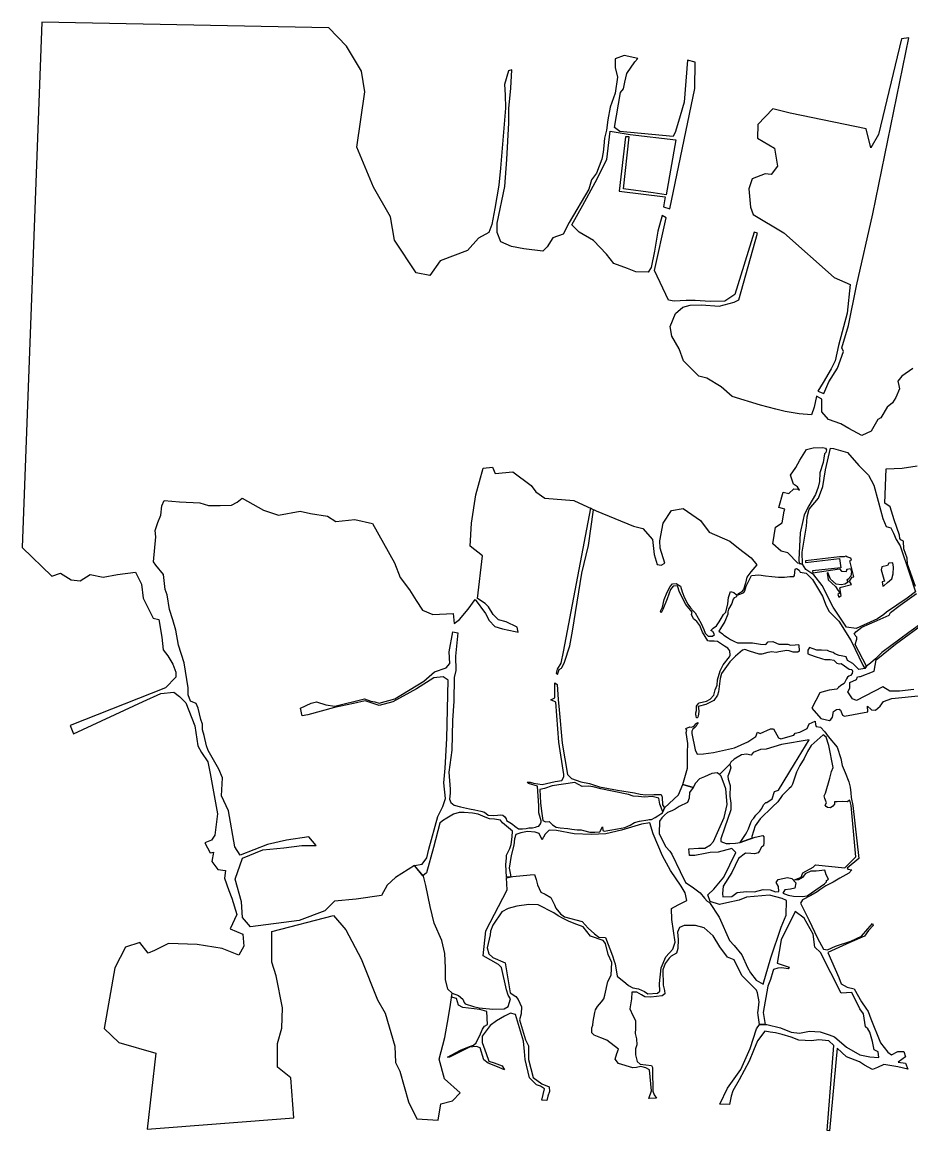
# Model space of a CAD drawing. Header units: metres. Extents: x -6176 to 1941, y -1143 to 4095.
# Drawn here: x -6176 to -2238, y -1094 to 3812 of the extents above; entities that cross this region are included whole.
import ezdxf

# ---------------------------------------------------------------- set-up
doc = ezdxf.new("R2010")
doc.units = ezdxf.units.M
doc.header["$MEASUREMENT"] = 0
doc.layers.add('水网', color=141, linetype='Continuous')

msp = doc.modelspace()

# ---------------------------------------------------------------- linework, layer by layer
at = {"layer": '水网'}
for points in [[(-2233.2, 2279.1), (-2282.3, 2246.4), (-2300, 2223.2), (-2295.9, 2204.2), (-2293.2, 2189.2), (-2308.2, 2151.1), (-2323.2, 2127.9), (-2347.7, 2108.8), (-2375, 2061.2), (-2388.6, 2054.4), (-2417.5, 2002.7), (-2459.8, 1983.6), (-2517.2, 2013.6), (-2552.7, 2034.1), (-2607.4, 2053.2), (-2636.1, 2087.3), (-2636.1, 2143.3), (-2659.3, 2156.9), (-2670.2, 2107.8), (-2682.5, 2075), (-2737.1, 2079.1), (-2798.6, 2088.7), (-2839.6, 2099.6), (-2908, 2117.5), (-3033.9, 2155.8), (-3081.7, 2198.2), (-3144.7, 2236.4), (-3180.2, 2246), (-3248.6, 2313), (-3267.8, 2366.3), (-3300.6, 2422.3), (-3307.7, 2465.8), (-3284.4, 2523.3), (-3251.5, 2550.7), (-3218.6, 2560.3), (-3169.2, 2561.7), (-3091, 2554.9), (-3023.8, 2572.7), (-3003.3, 2583.6), (-2921, 2878.2), (-2936.1, 2882.3), (-3021.1, 2606.9), (-3066.3, 2578.1), (-3130.8, 2575.4), (-3196.6, 2580.9), (-3236.4, 2580.9), (-3289.9, 2578.1), (-3314.6, 2582.3), (-3377.6, 2713.8), (-3325.8, 2945.9), (-3343.7, 2956.9), (-3362.9, 2886.8), (-3376.7, 2798.9), (-3391.8, 2726.1), (-3405.6, 2705.5), (-3459.2, 2706.9), (-3496.3, 2722), (-3556.8, 2744), (-3589.8, 2785.2), (-3647.5, 2845.6), (-3710.8, 2882.7), (-3742.4, 2915.7), (-3694.3, 3002.2), (-3639.3, 3102.5), (-3588.1, 3204.7), (-3573, 3329.9), (-3484.9, 3314.8), (-3282.5, 3291.4), (-3325.2, 3047.9), (-3383, 3057.6), (-3513.8, 3074.1), (-3489, 3305.1), (-3505.5, 3305.1), (-3533, 3064.4), (-3329.3, 3039.7), (-3337.6, 2995.7), (-3308.7, 2986), (-3198.5, 3518.3), (-3197.2, 3635.3), (-3231.6, 3643.5), (-3245.3, 3457.8), (-3263.2, 3397.3), (-3283.9, 3328.5), (-3294.9, 3306.5), (-3530.3, 3328.5), (-3553.7, 3346.4), (-3527.5, 3501.8), (-3513.8, 3517), (-3508.3, 3547.2), (-3500, 3585.7), (-3464.2, 3636.6), (-3450.5, 3651.8), (-3511, 3664.1), (-3550.9, 3650.4), (-3550.9, 3611.9), (-3541.3, 3569.2), (-3550.9, 3497.7), (-3573, 3435.8), (-3584, 3380.8), (-3589.5, 3334), (-3597.7, 3298.3), (-3600.5, 3265.3), (-3604.6, 3237.7), (-3609.9, 3206), (-3633.2, 3144.8), (-3655.7, 3114.6), (-3667.8, 3073.3), (-3754, 2925.8), (-3781.5, 2874), (-3827, 2857.4), (-3851.8, 2817.5), (-3871.2, 2799.5), (-3955.3, 2809.2), (-4009.2, 2820.2), (-4057.5, 2840.9), (-4072.6, 2880.9), (-4072.6, 2922.3), (-4039.6, 3085.7), (-4030.8, 3204.8), (-4021.6, 3366.1), (-4021.6, 3430), (-4013, 3520.8), (-4008.7, 3601.2), (-4023.4, 3597.7), (-4040.7, 3536.3), (-4038.1, 3491.4), (-4036.3, 3431.8), (-4058.8, 3166.6), (-4065.4, 3091.4), (-4083.1, 2987.5), (-4096.4, 2916.7), (-4109.7, 2881.3), (-4156.2, 2857), (-4205.1, 2801.9), (-4325.7, 2755.8), (-4371.8, 2691.9), (-4432.2, 2702.6), (-4528, 2847.9), (-4545.7, 2950.8), (-4620.2, 3081.9), (-4694.7, 3259.2), (-4659.3, 3503.9), (-4673.5, 3596), (-4740.9, 3706), (-4818.9, 3787.5), (-6089.2, 3812.3), (-6175.7, 1487.1), (-6043.8, 1360.5), (-6006, 1373.9), (-5959.2, 1344.9), (-5919.1, 1340.5), (-5874.6, 1367.2), (-5816.7, 1356.1), (-5754.3, 1367.2), (-5674.2, 1378.3), (-5647.5, 1324.9), (-5640.8, 1262.6), (-5596, 1174.8), (-5571.5, 1168.1), (-5558.1, 1090.1), (-5551.4, 1034.3), (-5531.3, 1007.5), (-5509, 971.8), (-5495.6, 936.2), (-5495.6, 913.8), (-5541.3, 865.9), (-5962.6, 700.2), (-5949.2, 662.1), (-5639.9, 805.4), (-5562.6, 841.4), (-5504.6, 846.7), (-5480, 828.3), (-5451, 799.3), (-5411.3, 698.5), (-5398.7, 610), (-5381.8, 580.4), (-5353.7, 538.3), (-5343.8, 487.7), (-5311, 308.7), (-5323.7, 214.3), (-5337.8, 191.8), (-5367.4, 180.5), (-5343.5, 136.8), (-5329.4, 139.6), (-5336.4, 97.4), (-5309.6, 62.2), (-5275.8, 57.9), (-5280, 24.1), (-5260.3, -30.8), (-5248.3, -64.1), (-5225.7, -136.3), (-5255.1, -199.5), (-5198.6, -224.3), (-5194.1, -276.2), (-5216.7, -316.8), (-5291.2, -287.4), (-5401.9, -269.4), (-5528.3, -264.9), (-5589.3, -296.5), (-5618.6, -307.7), (-5654.7, -260.4), (-5718, -280.7), (-5765.4, -373.2), (-5812.8, -641.6), (-5747.3, -702.6), (-5584.7, -749.9), (-5622.7, -1086.9), (-4972.7, -1036.4), (-4987.1, -859.6), (-5044.9, -812.6), (-5044.9, -708), (-5026.9, -639.4), (-5023.2, -549.2), (-5052.1, -408.5), (-5070.2, -347.1), (-5071.1, -211.7), (-4797.6, -141.7), (-4743.3, -204.9), (-4675.5, -333.7), (-4603.1, -514.4), (-4569.2, -573.1), (-4526.3, -720), (-4524, -792.3), (-4503.7, -830.7), (-4465.2, -966.2), (-4429.1, -1040.7), (-4334.1, -1047.5), (-4322.8, -975.2), (-4270.8, -961.7), (-4236.9, -925.5), (-4307, -864.5), (-4329.6, -776.4), (-4304.7, -681.6), (-4288.9, -589), (-4279.9, -534.7), (-4273.1, -485), (-4291.2, -467), (-4302.5, -424.1), (-4302.5, -372.1), (-4304.7, -308.8), (-4318.3, -252.4), (-4352.2, -175.6), (-4370.3, -101), (-4388.4, -8.4), (-4399.7, 32.2), (-4439.6, 80.7), (-4523.5, 26.4), (-4559.7, -7.6), (-4584.6, -52.9), (-4698, -68.7), (-4793.2, -77.8), (-4836.2, -120.8), (-4949.5, -163.8), (-5164.9, -191), (-5201.1, -150.2), (-5205.6, -80), (-5232.8, 19.6), (-5201.1, 112.4), (-5110.5, 148.7), (-5017.5, 157.7), (-4938.2, 169.1), (-4874.7, 169.1), (-4906.5, 207.6), (-5006.2, 191.7), (-5090.1, 173.6), (-5210.2, 126), (-5235.1, 162.3), (-5263, 322), (-5294.2, 388.6), (-5288.6, 468), (-5304.9, 506.9), (-5352, 588.6), (-5360, 609), (-5370.7, 655.1), (-5377.8, 680), (-5376.9, 705.7), (-5384.9, 726.4), (-5396.4, 776.1), (-5405.3, 796.5), (-5430.2, 807.1), (-5440.8, 834.7), (-5440.8, 866.6), (-5459.2, 976.4), (-5483.3, 1054.5), (-5496.1, 1121.2), (-5508.9, 1168), (-5523.1, 1213.5), (-5534.5, 1277.3), (-5543, 1301.5), (-5550.1, 1368.2), (-5584.2, 1409.3), (-5594.1, 1423.5), (-5584.8, 1535.2), (-5586.6, 1562.7), (-5575.9, 1597.4), (-5561.7, 1631.2), (-5558.1, 1672.2), (-5546.5, 1695.3), (-5479.1, 1690.1), (-5389.8, 1684.7), (-5351.5, 1674), (-5299.7, 1673.1), (-5249.7, 1674.9), (-5224.7, 1687.4), (-5201.5, 1706.1), (-5107, 1652.2), (-5041.3, 1630.8), (-4945.5, 1648), (-4899.7, 1638), (-4824, 1626.5), (-4786.8, 1602.2), (-4703.9, 1610.8), (-4625.3, 1593.7), (-4527.5, 1419.7), (-4503.1, 1355.2), (-4461.5, 1300.7), (-4431.4, 1253.4), (-4404.1, 1210.4), (-4358.2, 1190.3), (-4267.8, 1196), (-4263.5, 1151.6), (-4240.1, 1169.1), (-4201.3, 1215.1), (-4171.1, 1256.8), (-4125, 1194.9), (-4109.2, 1164.8), (-4083.3, 1137.5), (-4050.2, 1127.4), (-3994.1, 1115.9), (-3979.7, 1113), (-3985.5, 1134.6), (-4033, 1159), (-4067.5, 1167.6), (-4090.5, 1190.6), (-4112.1, 1225.1), (-4126.5, 1239.5), (-4161, 1261.1), (-4137.9, 1450.3), (-4192.7, 1493.5), (-4186.9, 1594.4), (-4167.4, 1720.3), (-4135.1, 1837.8), (-4093.6, 1842.4), (-4082, 1814.8), (-4003.6, 1821.7), (-3922.9, 1761.7), (-3902.1, 1734.1), (-3862.9, 1706.4), (-3733.7, 1694.9), (-3635.8, 1649.1), (-3469.8, 1581.3), (-3429.3, 1571.2), (-3385.9, 1523.2), (-3378.7, 1456.6), (-3365.6, 1411.8), (-3346.8, 1408.9), (-3330.9, 1417.6), (-3352.6, 1484.1), (-3354, 1517.4), (-3338.1, 1595.5), (-3301.9, 1651.9), (-3249.8, 1660.6), (-3173.1, 1607.1), (-3135.5, 1555), (-3044.2, 1515.9), (-3005.2, 1484.1), (-2948.7, 1442.2), (-2924.1, 1410.3), (-2950.5, 1379.6), (-2968.1, 1356.4), (-2973.8, 1329.2), (-2983.4, 1301.4), (-2993.1, 1289.5), (-3006.1, 1282.7), (-3010.6, 1277), (-2988, 1285), (-2981.7, 1288.9), (-2976.6, 1295.7), (-2970.9, 1315.6), (-2947.1, 1363.2), (-2915.3, 1367.1), (-2885.3, 1362), (-2858, 1359.2), (-2828.5, 1356.4), (-2801.9, 1356.4), (-2778.1, 1359.8), (-2760.5, 1359.8), (-2757.1, 1363.7), (-2753.7, 1391.5), (-2747.9, 1394.9), (-2737, 1387.5), (-2732.4, 1377.7), (-2705.3, 1373.1), (-2694.3, 1362.7), (-2683.9, 1351.2), (-2677, 1346), (-2633.5, 1271.9), (-2616.9, 1229.5), (-2604, 1204.6), (-2560.9, 1161.1), (-2506.8, 1074.7), (-2455.2, 966.8), (-2445.9, 951.8), (-2438.4, 962.2), (-2488.9, 1058.5), (-2481.9, 1082.2), (-2481.3, 1090.3), (-2493.5, 1104.3), (-2485.4, 1113.5), (-2459.5, 1134.9), (-2390.8, 1164.3), (-2338.9, 1187.9), (-2332, 1199.9), (-2289, 1232.5), (-2217.3, 1283.2)], [(-2654.1, 2180), (-2627.2, 2169.5), (-2605.5, 2220), (-2566.6, 2280.6), (-2540.3, 2355.4), (-2548.4, 2371.6), (-2518.1, 2469.5), (-2482.4, 2645.2), (-2411.2, 2964.4), (-2251.8, 3742.4), (-2284.1, 3738.6), (-2386.2, 3315), (-2419.8, 3256.9), (-2440.5, 3339.6), (-2776.5, 3409.3), (-2852.7, 3428.7), (-2919.9, 3358.9), (-2921.2, 3299.5), (-2846.4, 3255.2), (-2832.1, 3175.2), (-2860.6, 3137.7), (-2886.4, 3141.6), (-2944.6, 3118.4), (-2958.8, 3074.5), (-2952.3, 2993.1), (-2940.7, 2960.8), (-2805, 2880), (-2581.8, 2681.7), (-2511.5, 2650.7), (-2523.9, 2524.7), (-2562.1, 2380.7), (-2577.5, 2313.6), (-2594.5, 2278), (-2630.1, 2217.8), (-2654.1, 2180)], [(-2221, 1290.7), (-2258.5, 1262.7), (-2349.7, 1201.2), (-2361.5, 1191.2), (-2389.3, 1171.4), (-2484.3, 1129.1), (-2527.1, 1135.2), (-2586.4, 1223.5), (-2634.1, 1319.4), (-2671.8, 1366.2), (-2707.5, 1390.2), (-2722.4, 1413.8), (-2742.5, 1418.2), (-2787.3, 1464.1), (-2816.8, 1471.5), (-2852.5, 1504.2), (-2841.2, 1577.4), (-2812.5, 1595.9), (-2803.7, 1648.5), (-2800.4, 1657.6), (-2826.7, 1664.5), (-2807.7, 1732.9), (-2783, 1726.7), (-2759.7, 1747.5), (-2741.1, 1744.9), (-2735.6, 1741.4), (-2743.3, 1756), (-2761.5, 1767.2), (-2769.1, 1789.1), (-2774.6, 1807.6), (-2751.6, 1841.2), (-2734.1, 1874), (-2704.7, 1920.9), (-2674.8, 1928.6), (-2631.8, 1930.4), (-2620.5, 1927.5), (-2615.1, 1920.2), (-2618.6, 1908.4), (-2625.2, 1901.4), (-2630.7, 1863.1), (-2645.7, 1818.2), (-2646.2, 1779.7), (-2652.7, 1754), (-2663.8, 1722.5), (-2694.3, 1672.1), (-2714, 1632), (-2718.4, 1611.1), (-2731.5, 1552.9), (-2737.4, 1433.1), (-2736.8, 1417), (-2722.4, 1413.8), (-2723.9, 1466.6), (-2712.9, 1528.5), (-2703.5, 1581.9), (-2701.7, 1622.4), (-2692.3, 1656.5), (-2651.7, 1705.2), (-2632.5, 1757.4), (-2619.6, 1831.1), (-2598.6, 1926.5), (-2584.6, 1925), (-2522, 1907.3), (-2471.9, 1850.3), (-2430, 1807.5), (-2406.7, 1763.7), (-2386.4, 1692), (-2365.7, 1615.6), (-2351.1, 1580.8), (-2331.4, 1575), (-2319.8, 1551.4), (-2306.6, 1523.2), (-2289.2, 1494.3), (-2246.2, 1368.2), (-2221, 1290.7)], [(-2222.3, 1314.7), (-2256.5, 1413.9), (-2258.6, 1439.7), (-2273, 1481.8), (-2274.5, 1515.1), (-2287.3, 1521.8), (-2291.6, 1526.7), (-2291.9, 1541.3), (-2315.9, 1610.5), (-2333.8, 1666.7), (-2357.3, 1683.1), (-2351, 1836.1), (-2281.2, 1838.1), (-2214.7, 1849.4)], [(-3660.9, 1660.9), (-3781.8, 1025.1), (-3791.3, 975.1), (-3807.2, 949.3), (-3812.7, 930.7), (-3805.9, 925), (-3799.6, 947.1), (-3789.2, 953.1), (-3786.8, 956.1), (-3778.3, 973.2), (-3775.8, 979.8), (-3752.4, 1052.2), (-3740.5, 1117.1), (-3698, 1373.1), (-3669, 1496.9), (-3647.4, 1654.5), (-3660.9, 1660.9)], [(-2709.3, 1427.7), (-2709.3, 1421.3), (-2557.4, 1439.3), (-2552.9, 1397.5), (-2677.4, 1384.8), (-2676.4, 1375), (-2557.9, 1392.8), (-2548.6, 1382.9), (-2529, 1381), (-2524.9, 1387.7), (-2525.2, 1390.8), (-2510.1, 1395.1), (-2504.9, 1381.1), (-2508.6, 1360.9), (-2519.5, 1347.1), (-2525.1, 1342.2), (-2520.2, 1333.8), (-2535, 1325.7), (-2551.2, 1322), (-2572.6, 1325.7), (-2597.7, 1347.8), (-2609.3, 1376.1), (-2612.5, 1374.4), (-2608.3, 1344.9), (-2575.3, 1314.1), (-2565.7, 1299.1), (-2562.3, 1297.1), (-2558.1, 1285.6), (-2565.7, 1279.2), (-2560.5, 1267.9), (-2550.2, 1275), (-2556.1, 1308.9), (-2551.2, 1311.6), (-2504.4, 1324.4), (-2513.3, 1337.7), (-2502.5, 1356.7), (-2494.6, 1358.1), (-2511.8, 1429), (-2504.9, 1431.3), (-2508.4, 1440.1), (-2526.1, 1446), (-2530.8, 1448.7), (-2537.9, 1446.5), (-2546.5, 1446.5), (-2558.6, 1446.3), (-2709.3, 1427.7)], [(-2339.6, 1418.3), (-2346.1, 1408.4), (-2370.2, 1401.4), (-2373.9, 1388.3), (-2361.2, 1346.7), (-2358.9, 1338.9), (-2369.6, 1335.7), (-2365.9, 1317), (-2361.2, 1317.3), (-2346.1, 1332.9), (-2326.1, 1349.2), (-2321.1, 1371.2), (-2319.4, 1400), (-2322.6, 1419.3), (-2339.6, 1418.3)], [(-2738.5, 1056.8), (-2736.7, 1029.1), (-2742.2, 1024.4), (-2763.2, 1023.6), (-2780.4, 1029.9), (-2790.6, 1032.3), (-2826.4, 1025.9), (-2839.1, 1023.1), (-2858.3, 1025.5), (-2875, 1023.1), (-2901.3, 1015.1), (-2913.7, 1015.1), (-2956, 1028.3), (-2977.1, 1036.2), (-2987.5, 1033), (-3017.9, 1006.5), (-3042.8, 981.6), (-3081.1, 929.3), (-3085.6, 907.6), (-3093.6, 849), (-3097.9, 833.5), (-3114.6, 809.7), (-3149.9, 792.9), (-3183.6, 783.4), (-3182, 776.9), (-3181.1, 762.7), (-3182.6, 750.5), (-3183.7, 743.1), (-3185.5, 736.1), (-3187.4, 733.2), (-3190.4, 733.8), (-3192.6, 743.1), (-3194.6, 746.2), (-3194.3, 755.5), (-3191.5, 765.6), (-3191.3, 773.7), (-3191, 784.9), (-3184.1, 796.2), (-3179, 799.4), (-3146.5, 806.8), (-3130.4, 815.6), (-3113.7, 833.2), (-3107.7, 857.4), (-3100, 877.9), (-3097.6, 901.3), (-3086.4, 942.2), (-3073.2, 967.7), (-3044.7, 1003.7), (-3041.4, 1011.6), (-3043.6, 1030), (-3052.9, 1041.6), (-3066.8, 1051.2), (-3097.9, 1071.9), (-3113.3, 1073.2), (-3133.6, 1072.7), (-3141.4, 1074.7), (-3164, 1112.4), (-3176.5, 1142.3), (-3189.1, 1160.1), (-3204.9, 1171.4), (-3213, 1190.8), (-3210.9, 1200.9), (-3238.9, 1234.6), (-3266.4, 1290), (-3274.9, 1317.5), (-3294.3, 1315.9), (-3306.5, 1301.4), (-3321.5, 1260.5), (-3339.7, 1212.4), (-3347.8, 1198.2), (-3350.2, 1205.5), (-3342.1, 1223.7), (-3334.4, 1257.3), (-3321.5, 1289.6), (-3308.1, 1314.7), (-3298, 1326), (-3281, 1328), (-3262, 1316.3), (-3254.7, 1291.2), (-3244.6, 1264.1), (-3230, 1237), (-3217.8, 1220.1), (-3204.5, 1206.3), (-3196.8, 1198.2), (-3170.9, 1151.5), (-3158.3, 1123.9), (-3153, 1108.1), (-3139.2, 1094.8), (-3120.6, 1095.6), (-3111.3, 1102.9), (-3118.6, 1115), (-3127.5, 1120.3), (-3117.8, 1130), (-3102.8, 1140.5), (-3090.6, 1158.8), (-3082.1, 1173.7), (-3071.6, 1190.8), (-3061.4, 1201.7), (-3052.9, 1238.6), (-3049.7, 1265.7), (-3040.7, 1292), (-3025.7, 1287.6), (-3015.6, 1278.7), (-3013.2, 1279), (-3013.8, 1270.1), (-3017.3, 1267.4), (-3024.6, 1265.2), (-3028.3, 1259), (-3031.1, 1250.3), (-3034.8, 1240.1), (-3048.8, 1214.7), (-3052.5, 1203.4), (-3052.9, 1192.4), (-3065.5, 1160.5), (-3084.6, 1129.3), (-3092.3, 1116.7), (-3076.4, 1104.9), (-3069.9, 1100), (-3053.7, 1089.1), (-3040.3, 1080.2), (-3022.4, 1070.8), (-3009.8, 1065.9), (-2988.7, 1065.5), (-2981.4, 1065.5), (-2942.7, 1064.9), (-2908.2, 1060.1), (-2883.7, 1058), (-2873.2, 1070.6), (-2852.8, 1071), (-2837, 1064.1), (-2826.8, 1060.1), (-2803.2, 1059.7), (-2787.3, 1059.2), (-2774.7, 1055.2), (-2753.6, 1057.2), (-2738.6, 1058.2)], [(-2182.8, 1159.3), (-2251.8, 1110.8), (-2370.9, 1023.1), (-2398.9, 994.7), (-2420.2, 975.7), (-2438.4, 962.2), (-2445.9, 951.8), (-2472.9, 947.9), (-2499.4, 974.1), (-2522.2, 987.9), (-2528.2, 1003.9), (-2550.6, 1007.3), (-2560.3, 1008.8), (-2578.2, 1017), (-2586.8, 1022.6), (-2602.9, 1027), (-2611.8, 1031.9), (-2637.2, 1033), (-2658.5, 1033.6), (-2691.1, 1045.3)], [(-2228.7, 858.3), (-2293.1, 852), (-2335.3, 851.5), (-2365.6, 871.2), (-2483.3, 810.7), (-2501.1, 817), (-2520.8, 849.1), (-2512.6, 865.5), (-2511.7, 890.4), (-2482.8, 903.9), (-2479, 915.4), (-2468.9, 916.8), (-2465.5, 916.3), (-2405, 939.4), (-2395.8, 990.5), (-2310.6, 1059.2), (-2172.6, 1160.6)], [(-3237.7, 687), (-3220.6, 693.7), (-3213.4, 691.9), (-3206.3, 695), (-3197.8, 700.9), (-3193.5, 707.2), (-3190.4, 710.6), (-3183, 712.9), (-3186.3, 708.3), (-3192.7, 696.2), (-3198.6, 690.1), (-3207, 683.5), (-3211.4, 674.5), (-3211.9, 664.5), (-3196.8, 592.3), (-3187.4, 572.2), (-3160.7, 574.3), (-3115.6, 580), (-3023.4, 600.5), (-2963.1, 627.5), (-2928.6, 651.3), (-2921.2, 670.1), (-2909.7, 664), (-2863.8, 684.4), (-2849.9, 685.3), (-2828.2, 644.7), (-2817.5, 641), (-2760.9, 657), (-2754, 666), (-2733.5, 669.7), (-2701.7, 686.2), (-2692.3, 706.3), (-2666.4, 719), (-2663.9, 704.7), (-2661.9, 695.6), (-2642.6, 692.8), (-2622.4, 671), (-2608.4, 651.7), (-2568.3, 603.7), (-2552.4, 553.6), (-2546.5, 522), (-2533.3, 491.7), (-2517.5, 450.3), (-2510.9, 427.2), (-2508.3, 401.5), (-2506.3, 381.1), (-2498.8, 344.9), (-2472.4, 111), (-2524.5, 68.8), (-2521.8, 63.9), (-2503.2, 60.8), (-2516.9, 45.5), (-2556.8, 23.8), (-2585.5, 5.7), (-2618.6, -9.7), (-2644.7, -27.9), (-2656.7, -35.8), (-2684.9, -52.7), (-2722.1, -71.4), (-2731.3, -87.1), (-2694.3, -160.5), (-2656.1, -241.5), (-2628.3, -290.9), (-2610.8, -293.4), (-2575.1, -277.2), (-2507.3, -254.4), (-2460.8, -232.4), (-2432.1, -200), (-2412.6, -175.9), (-2408.4, -185.9), (-2429.2, -207), (-2447.9, -232.4), (-2511.9, -261), (-2610.4, -304.6), (-2561.3, -415.6), (-2551.3, -443.1), (-2523.8, -458.1), (-2493, -465.6), (-2461.1, -523.3), (-2441.9, -551.2), (-2431.5, -566.7), (-2418.9, -598.8), (-2376, -705.3), (-2344.6, -745.4), (-2327.3, -757.4), (-2299.2, -742.7), (-2273.8, -742.7), (-2265.8, -766.8), (-2297.9, -790.1), (-2266.5, -794.1), (-2255.8, -821.5), (-2299.2, -810.8), (-2361.4, -800.8), (-2390.1, -813.5), (-2411.5, -822.2), (-2446.9, -803.5), (-2469.6, -788.8), (-2527, -766.1), (-2569.1, -728.7), (-2602.8, -1094.2), (-2612.6, -1092.9), (-2582.8, -716.8), (-2605.4, -695.4), (-2649.4, -691.1), (-2681.6, -695.4), (-2737.5, -693.2), (-2771.9, -679.3), (-2811.6, -667.5), (-2841.7, -660), (-2865.3, -657.8), (-2888.9, -652.5), (-2920.9, -696.4), (-2939.2, -738.4), (-2958.5, -785.7), (-3001.6, -868.6), (-3029.6, -917), (-3037.1, -940.7), (-3044.7, -978.3), (-3087.8, -976.2), (-3054.4, -905.1), (-2995.2, -822.3), (-2953.2, -729.8), (-2926.2, -642.6), (-2912.2, -623.3), (-2879.9, -624.3), (-2818.6, -638.3), (-2772.3, -657.7), (-2734.6, -662), (-2690.4, -653.4), (-2644.1, -655.5), (-2603.2, -669.5), (-2580.6, -678.1), (-2526.7, -724), (-2468.8, -757.3), (-2424.5, -766.2), (-2384.7, -769.6), (-2386.4, -744.7), (-2396.1, -740.5), (-2405.4, -735.4), (-2412.6, -699.5), (-2424.5, -657.3), (-2433.3, -642.9), (-2443.5, -633.7), (-2451.6, -576.6), (-2467.8, -553.6), (-2502.9, -481.4), (-2550.2, -485.4), (-2642.7, -305.5), (-2667.8, -281.1), (-2674.6, -223.5), (-2713.9, -153.7), (-2754, -123.2), (-2815.7, -248.5), (-2834.7, -352.9), (-2780.6, -370.1), (-2786, -377.6), (-2813.2, -372.9), (-2831.6, -374.2), (-2849.9, -379.7), (-2852.7, -388.5), (-2863.5, -424.5), (-2875.1, -454.4), (-2895.5, -570.6), (-2887.3, -624.1), (-2912.2, -623.3), (-2917.8, -582.2), (-2920.2, -569.8), (-2917.5, -563.8), (-2914.1, -522.9), (-2921.3, -484.1), (-2926, -472.2), (-2989.9, -406.6), (-3024.8, -336.7), (-3053.2, -325.8), (-3088.2, -280), (-3117.6, -230.9), (-3156.9, -196), (-3195.1, -186.2), (-3245.4, -186.2), (-3266.1, -193.8), (-3274.8, -214.6), (-3272.7, -247.3), (-3273.7, -286.6), (-3279.3, -307.5), (-3303.7, -321.2), (-3312.7, -329.7), (-3330, -354), (-3339.4, -382.3), (-3338.2, -449.6), (-3332.2, -472.4), (-3331.7, -488.3), (-3343.3, -496.5), (-3368.3, -499.5), (-3392.8, -502.9), (-3420.3, -501.6), (-3434.5, -492.6), (-3455.6, -480.1), (-3476.6, -480.1), (-3479.3, -509.8), (-3485.9, -554.9), (-3472.7, -583.4), (-3461.7, -606.5), (-3460.6, -640.6), (-3462.8, -663.7), (-3457.3, -686.8), (-3455.1, -713.1), (-3460.6, -731.8), (-3460.6, -758.2), (-3454, -787.9), (-3440.1, -799.2), (-3389.6, -805.7), (-3386.2, -814.3), (-3386.2, -825.9), (-3384.2, -918), (-3378.6, -935.3), (-3368.6, -949.7), (-3401.6, -951.1), (-3389.9, -917), (-3398.6, -824.3), (-3415.1, -816.1), (-3437.1, -809), (-3456.1, -813.4), (-3472.4, -815.5), (-3536.8, -795.6), (-3551.5, -777.3), (-3544.2, -751.7), (-3536.8, -733.1), (-3588.3, -693.2), (-3614.4, -683.2), (-3643.9, -670.6), (-3653.9, -660.2), (-3654.4, -638.5), (-3650, -625.9), (-3648, -610.6), (-3641.7, -570.9), (-3638.2, -559.1), (-3629.9, -544.5), (-3611.8, -523.6), (-3601.3, -510.4), (-3596.4, -493.7), (-3583.9, -433.2), (-3568.6, -405.3), (-3566.4, -349.1), (-3582, -313.4), (-3594.3, -264.4), (-3604.3, -252.1), (-3660, -232.1), (-3692, -190.9), (-3720.6, -180.4), (-3754.8, -167.2), (-3781.1, -155), (-3803.9, -142.7), (-3821.9, -129.1), (-3892.1, -93.3), (-3933.9, -92.4), (-3985.8, -99.5), (-4024.5, -109.6), (-4052.7, -125), (-4092.3, -183.4), (-4102.4, -211.1), (-4104.1, -226.9), (-4117.7, -283.8), (-4109.7, -310.7), (-4093, -327.4), (-4037.4, -351.2), (-4016, -483.6), (-3990.5, -499.9), (-3979.9, -512.6), (-3965, -545.8), (-3966.5, -577), (-3974.2, -603.1), (-3947.3, -691.1), (-3935.3, -718), (-3935.3, -778.8), (-3914.1, -858), (-3875.1, -886.3), (-3842.6, -899.7), (-3841.8, -919.6), (-3849.6, -940.1), (-3853.9, -959.9), (-3875.1, -957.8), (-3863.1, -908.2), (-3880.8, -896.9), (-3899.9, -890.6), (-3929.6, -859.4), (-3948.7, -778.8), (-3953, -743.4), (-3957.2, -697.4), (-3991.9, -580), (-4014.6, -573.6), (-4041.5, -586.4), (-4076.2, -607.6), (-4103.8, -628.1), (-4139.2, -675.5), (-4139.2, -703.1), (-4121.5, -752.6), (-4110.2, -786.6), (-4086.1, -792.9), (-4051.4, -806.4), (-4040.8, -824.8), (-4071.9, -810.6), (-4113, -795.1), (-4132.1, -779.5), (-4149.1, -727.1), (-4164.7, -720.8), (-4195.1, -724.3), (-4231.2, -741.3), (-4285, -768.9), (-4292.8, -768.2), (-4236.2, -737.1), (-4196.5, -720.8), (-4178.1, -714.4), (-4166.1, -704.5), (-4147, -664.2), (-4138.5, -644.4), (-4129.3, -630.9), (-4116.5, -623.2), (-4119.2, -566.7), (-4150.4, -557.4), (-4225.7, -548.9), (-4244.8, -537.6), (-4253.4, -508.5), (-4269, -503.5), (-4275.5, -502.7), (-4273.1, -485), (-4244.6, -495.7), (-4225.9, -512.1), (-4219.3, -526.8), (-4215.3, -531.9), (-4177.4, -544.6), (-4152.6, -549.8), (-4092.9, -556.3), (-4042.1, -554.5), (-4024.3, -543.4), (-4014.5, -510), (-4024.7, -494), (-4032.3, -469.9), (-4053.7, -371.1), (-4067.4, -357.7), (-4135.1, -319.9), (-4123.7, -208.7), (-4028.9, -26.9), (-4032.4, 26.1), (-4004.6, 31.1), (-3927.4, 38.9), (-3907.4, 39.6), (-3900.3, 17.5), (-3894.6, -6), (-3879.6, -37.4), (-3860.3, -47.4), (-3835.3, -61.7), (-3818.9, -93.8), (-3813.9, -108.8), (-3792.5, -133.1), (-3774.6, -147.3), (-3697.5, -168.4), (-3670.3, -197.7), (-3643, -222.8), (-3623, -237.8), (-3594, -238.5), (-3563, -319.7), (-3555.3, -343.5), (-3550.8, -355.7), (-3542.1, -409.2), (-3503.4, -440.7), (-3491.7, -451.1), (-3472.3, -461.5), (-3447.1, -466), (-3421, -477.2), (-3407, -488), (-3363.7, -484.4), (-3352.9, -475.4), (-3354.7, -442.1), (-3347.1, -372.3), (-3327.3, -324.2), (-3295.3, -290), (-3285.7, -259.8), (-3299.7, -159.2), (-3301.7, -110.4), (-3272.1, -94.6), (-3233.1, -75.1), (-3241, -40.4), (-3259.1, -10.8), (-3306.7, 57.9), (-3341.4, 122.7), (-3383, 220.9), (-3398.1, 268.3), (-3433.9, 263.7), (-3523.1, 235.9), (-3592.1, 220.7), (-3656.7, 217.8), (-3732.2, 220), (-3811.3, 234.5), (-3842.5, 235.9), (-3860.7, 219.3), (-3868.7, 205.5), (-3869.4, 204), (-3874.6, 193.3), (-3886.9, 221.9), (-3905.5, 227.8), (-3939.6, 230.5), (-3968.7, 224.2), (-3990.5, 217.3), (-3997.3, 197.4), (-3999.1, 169.7), (-4011.9, 124.1), (-4019.6, 67.8), (-4015.5, 45.5), (-4012.7, 29.6), (-4032.6, 28.3), (-4035.1, 84.6), (-4032.3, 112.3), (-4031.4, 126.4), (-4022.4, 145.9), (-4017.8, 155.9), (-4011.4, 173.2), (-4007.4, 206.3), (-4006, 231.7), (-4050.3, 269.3), (-4059, 280.7), (-4085.4, 285.7), (-4107.3, 287.1), (-4126, 293.5), (-4157.4, 306.7), (-4182, 311.7), (-4218.9, 315.3), (-4242.1, 314.9), (-4266.7, 306.7), (-4295.5, 289.8), (-4315, 277.5), (-4327.8, 268), (-4355.1, 160.3), (-4385.8, 47.9), (-4401.8, 34.8), (-4439.6, 80.7), (-4405.5, 86.6), (-4384.3, 113.6), (-4375.6, 152.3), (-4335.4, 297.6), (-4313.1, 341.9), (-4301.4, 377), (-4308.7, 446.5), (-4303.6, 510.2), (-4296.2, 642.1), (-4290.5, 900.1), (-4312.8, 914.8), (-4354.1, 910.2), (-4430.3, 861.8), (-4535.6, 804.2), (-4595, 788.6), (-4658.1, 808.8), (-4709.8, 797.4), (-4792.8, 779.4), (-4910.9, 746.7), (-4936.8, 743), (-4943.7, 777.1), (-4897.1, 798.3), (-4873.5, 804), (-4832.1, 791.4), (-4791.3, 785.5), (-4660.2, 817.6), (-4631.8, 807.7), (-4614.9, 803.7), (-4596.3, 799), (-4525.6, 817.9), (-4398.3, 895.2), (-4350.7, 936.9), (-4298.6, 954.7), (-4282.9, 974.1), (-4286.2, 1025.1), (-4269.8, 1114.5), (-4248.1, 1110), (-4257.8, 1006.5), (-4256.3, 942.4), (-4263.7, 912.6), (-4265, 807.3), (-4271.7, 722.3), (-4274.7, 590.6), (-4287.8, 492.9), (-4281.5, 417.5), (-4281.2, 400.8), (-4283.8, 373.3), (-4278.9, 359.5), (-4263.9, 347.5), (-4235.5, 339.9), (-4195.6, 330.8), (-4172.7, 325.8), (-4144.9, 321.1), (-4129, 316.7), (-4113.7, 303.5), (-4087.5, 300.9), (-4071.9, 302.3), (-4057.5, 305), (-4047.6, 302.6), (-4038.7, 295.9), (-4033.7, 286.5), (-4031.4, 279.4), (-4017.3, 270.3), (-4005.8, 263.6), (-3995.2, 254.4), (-3978.8, 242.4), (-3961.4, 243), (-3945.3, 243.3), (-3932.9, 246.5), (-3917.3, 247.4), (-3903.2, 249.5), (-3896.2, 252.4), (-3889.4, 254.7), (-3881.2, 263.8), (-3878.8, 272.7), (-3878.8, 277.1), (-3888.5, 312.7), (-3888.8, 344.1), (-3894.8, 431.2), (-3934.8, 443.5), (-3940, 449.6), (-3927.2, 448.2), (-3912.6, 443.9), (-3874, 439.2), (-3816.1, 451.9), (-3787, 455.7), (-3778, 472.2), (-3778, 483), (-3801.1, 625.6), (-3813.9, 802.5), (-3836.5, 813.7), (-3817.7, 822), (-3817.7, 889), (-3807.2, 880.7), (-3803.4, 814.5), (-3798.9, 769.4), (-3786.1, 621.9), (-3762, 482.7), (-3744.4, 465.5), (-3703.6, 449.7), (-3664.4, 442.9), (-3620.1, 428.9), (-3540.6, 412.8), (-3465.4, 402.4), (-3439.9, 396.3), (-3415.7, 393.4), (-3379.3, 394.4), (-3348.1, 394.4), (-3343.3, 383), (-3341, 349), (-3332.9, 334.8), (-3339.5, 317.8), (-3352.8, 351.4), (-3357.1, 377.8), (-3387.3, 385.4), (-3420.9, 383), (-3447.4, 384.9), (-3471.1, 386.8), (-3491.4, 393.9), (-3564.8, 408.6), (-3614, 419.5), (-3648.5, 428.4), (-3668.4, 431.3), (-3696.8, 430.3), (-3728.9, 447.8), (-3829.7, 432.7), (-3864.3, 421.3), (-3884.6, 416.6), (-3882.1, 357), (-3878.3, 332.8), (-3875.9, 310.1), (-3870.7, 279.3), (-3858.9, 272.6), (-3842.7, 274.5), (-3828.5, 260.3), (-3812.4, 250.4), (-3793.9, 246.6), (-3760.7, 243.7), (-3743.1, 240.4), (-3719.9, 238.5), (-3701.4, 238), (-3691, 235.2), (-3663, 228.1), (-3641.6, 228.1), (-3618.9, 229), (-3607.5, 251.8), (-3605.6, 235.2), (-3599, 231.9), (-3574.3, 236.6), (-3540.6, 242.8), (-3507.8, 248.5), (-3484, 258.5), (-3465.5, 269.9), (-3443.7, 277), (-3406.6, 282.2), (-3400, 284.1), (-3389.5, 283.1), (-3374.3, 292.2), (-3361.5, 299.7), (-3348.2, 308.3), (-3342, 313), (-3339.5, 317.8), (-3332.9, 334.8), (-3270.3, 393.1), (-3252.2, 438.3), (-3206.1, 425.5), (-3222.2, 402.5), (-3223, 378), (-3231.5, 359.6), (-3267.5, 341.2), (-3285.9, 329.7), (-3299.8, 321.3), (-3318.9, 314.4), (-3332, 302.1), (-3345, 290.6), (-3355, 276), (-3356.3, 221.8), (-3336.3, 178.8), (-3327.1, 163.4), (-3308.7, 144.2), (-3300.2, 129.6), (-3264, 54.1), (-3239.4, 4.1), (-3210.9, -14.3), (-3175.5, -41.2), (-3156.3, -64.3), (-3144, -77.3), (-3133.2, -84.3), (-3090.9, -148.8), (-3045.4, -252.1), (-3024.5, -274.2), (-2990, -316), (-2965.4, -371.3), (-2951.9, -394.7), (-2927.3, -426.7), (-2895.3, -445.1), (-2862, -328.3), (-2816.1, -192.2), (-2794.5, -139.9), (-2793, -75.3), (-2812.2, -66), (-2868.4, -50.6), (-2970.1, -59.9), (-3001.7, -73.7), (-3057.1, -85.3), (-3088.7, -92.2), (-3131.1, -79.9), (-3141.1, -49.9), (-3114.9, -25.2), (-3070.1, 28.5), (-3017.1, 138.2), (-3034.2, 155.2), (-3095.2, 139.8), (-3130.7, 137.5), (-3153.1, 132.8), (-3197.9, 123.6), (-3221.8, 124.4), (-3225.7, 154.4), (-3181.7, 156.8), (-3154.7, 156.8), (-3129.2, 172.2), (-3115.3, 186.1), (-3067.9, 292.8), (-3055.5, 349.7), (-3061.7, 420.1), (-3066.7, 436.1), (-3082.1, 475.9), (-3089.8, 482.2), (-3042.8, 528.2), (-3038.5, 512.2), (-3046.7, 489.9), (-3052, 475.9), (-3050.6, 462.3), (-3041.4, 434.7), (-3043.7, 387), (-3039.8, 355.4), (-3039.3, 340.4), (-3039.3, 325.8), (-3067.5, 245.3), (-3083.1, 198), (-3083.9, 186.3), (-3059.8, 177), (-3043.5, 177), (-3018.6, 179.3), (-2997.6, 182.4), (-2930.9, 205.3), (-2897.2, 213.1), (-2892.8, 206.2), (-2892.8, 179.9), (-2894.3, 167.7), (-2903.6, 160.9), (-2912.8, 144.3), (-2918.2, 135.6), (-2933.8, 132.2), (-2950.9, 133.6), (-2973.8, 134.1), (-3005.3, 111.6), (-3035, 49.1), (-3072.4, -11.7), (-3076.4, -44.5), (-3074, -59.3), (-3035, -57.8), (-3010.8, -39.8), (-2970.1, -35.1), (-2935, -36.7), (-2896.7, -26.6), (-2865.5, -27.3), (-2841.3, -36.7), (-2826.4, -34.4), (-2828.8, -13.3), (-2838.2, 5.4), (-2830.3, 18.7), (-2789, 26.5), (-2769.4, 22.6), (-2750.7, 3.1), (-2756.2, -20.3), (-2774.9, -24.2), (-2800.7, -28.1), (-2809.3, -42.9), (-2785.8, -51.5), (-2762.4, -55.4), (-2721.8, -57), (-2700.7, -54.7), (-2624.2, -1.6), (-2615.6, 7.8), (-2615.6, 13.2), (-2607, 20.3), (-2617.1, 38.2), (-2622.6, 59.3), (-2660.9, 55.4), (-2684.3, 55.4), (-2710.1, 42.9), (-2722.6, 27.3), (-2739, 17.1), (-2760.8, 14.8), (-2728, 28.1), (-2721, 47.6), (-2674.9, 72.5), (-2664, 82.7), (-2535.1, 69.4), (-2486.1, 118), (-2507, 345.1), (-2512.5, 369), (-2524.8, 362.2), (-2543.5, 362.9), (-2568.4, 362.2), (-2580.4, 361.3), (-2580.4, 351.5), (-2588.1, 342), (-2598.5, 334.9), (-2611.1, 336.2), (-2617.2, 341.7), (-2620.9, 347.5), (-2616.3, 357.3), (-2619.7, 369), (-2623.7, 376.7), (-2625.5, 388.3), (-2619.7, 400.6), (-2600.4, 467.1), (-2594, 495.7), (-2586.1, 514.4), (-2605.2, 610.5), (-2617.1, 647.6), (-2629.7, 657.8), (-2684.1, 611.3), (-2699.9, 584.5), (-2714.9, 553), (-2733.8, 522.2), (-2748.8, 493.1), (-2756.7, 467.1), (-2765.4, 439.5), (-2772.5, 427.7), (-2780.4, 421.3), (-2812.5, 389.7), (-2831.5, 361.3), (-2854.4, 340), (-2908.6, 287), (-2931.2, 255.7), (-2946.7, 208), (-2944.2, 200.7), (-2997.6, 182.4), (-2974.6, 217.9), (-2968.4, 227.2), (-2961.3, 242.5), (-2950.1, 270), (-2944.2, 281.5), (-2937.7, 290.1), (-2928.7, 302.5), (-2910.5, 321.1), (-2901.8, 332.3), (-2895, 348.7), (-2884.7, 358.9), (-2879.2, 359.5), (-2855.4, 374.5), (-2846.4, 407.7), (-2827.6, 413.2), (-2756.7, 529.4), (-2692.1, 636.2), (-2815.4, 615.8), (-2882, 594.9), (-2908.3, 593.5), (-2940.6, 579.6), (-2949.1, 568.1), (-2969.4, 573.1), (-2991.8, 570.1), (-3023.6, 551.3), (-3039, 537.3), (-3042.8, 528.2), (-3089.8, 482.2), (-3099.7, 490.2), (-3123.1, 486.5), (-3139.6, 479.9), (-3156.1, 472.8), (-3177.1, 463.7), (-3196.2, 443.9), (-3206.1, 425.5), (-3252.2, 438.3), (-3231, 510.2), (-3231, 578.8), (-3230, 620.1), (-3237, 668.8), (-3234, 679.2), (-3237.7, 687)], [(-2691.1, 1045.3), (-2698.6, 1033.2), (-2697.6, 1017.1), (-2670.4, 1007), (-2633.3, 994.1), (-2622.3, 991.3), (-2599.9, 991.2), (-2582.9, 988.7), (-2569.4, 975.2), (-2558.8, 972.3), (-2551, 974), (-2536.7, 963.4), (-2515.1, 949.4), (-2504.1, 947.7), (-2500.6, 940.6), (-2501.4, 930), (-2509.2, 921), (-2516.1, 918), (-2522.7, 913.4), (-2527.4, 905.8), (-2537.7, 885.9), (-2552, 876.8), (-2562.1, 868.2), (-2569.7, 860), (-2604.2, 856.6), (-2636, 847), (-2644.8, 843.8), (-2680.5, 776.4), (-2641.1, 730.3), (-2602.9, 722.1), (-2595.9, 726.4), (-2589.2, 735.8), (-2585.2, 762.2), (-2571, 771.2), (-2559.6, 772), (-2553.7, 766.9), (-2544.7, 745.3), (-2536, 741.3), (-2433.2, 760.2), (-2434.4, 785.4), (-2417.1, 768.9), (-2398.9, 768.1), (-2378.5, 785.1), (-2362.7, 806.6), (-2326.1, 818.5), (-2195.6, 831.8)]]:
    msp.add_lwpolyline(points, dxfattribs=at)

doc.saveas('drawing.dxf')
